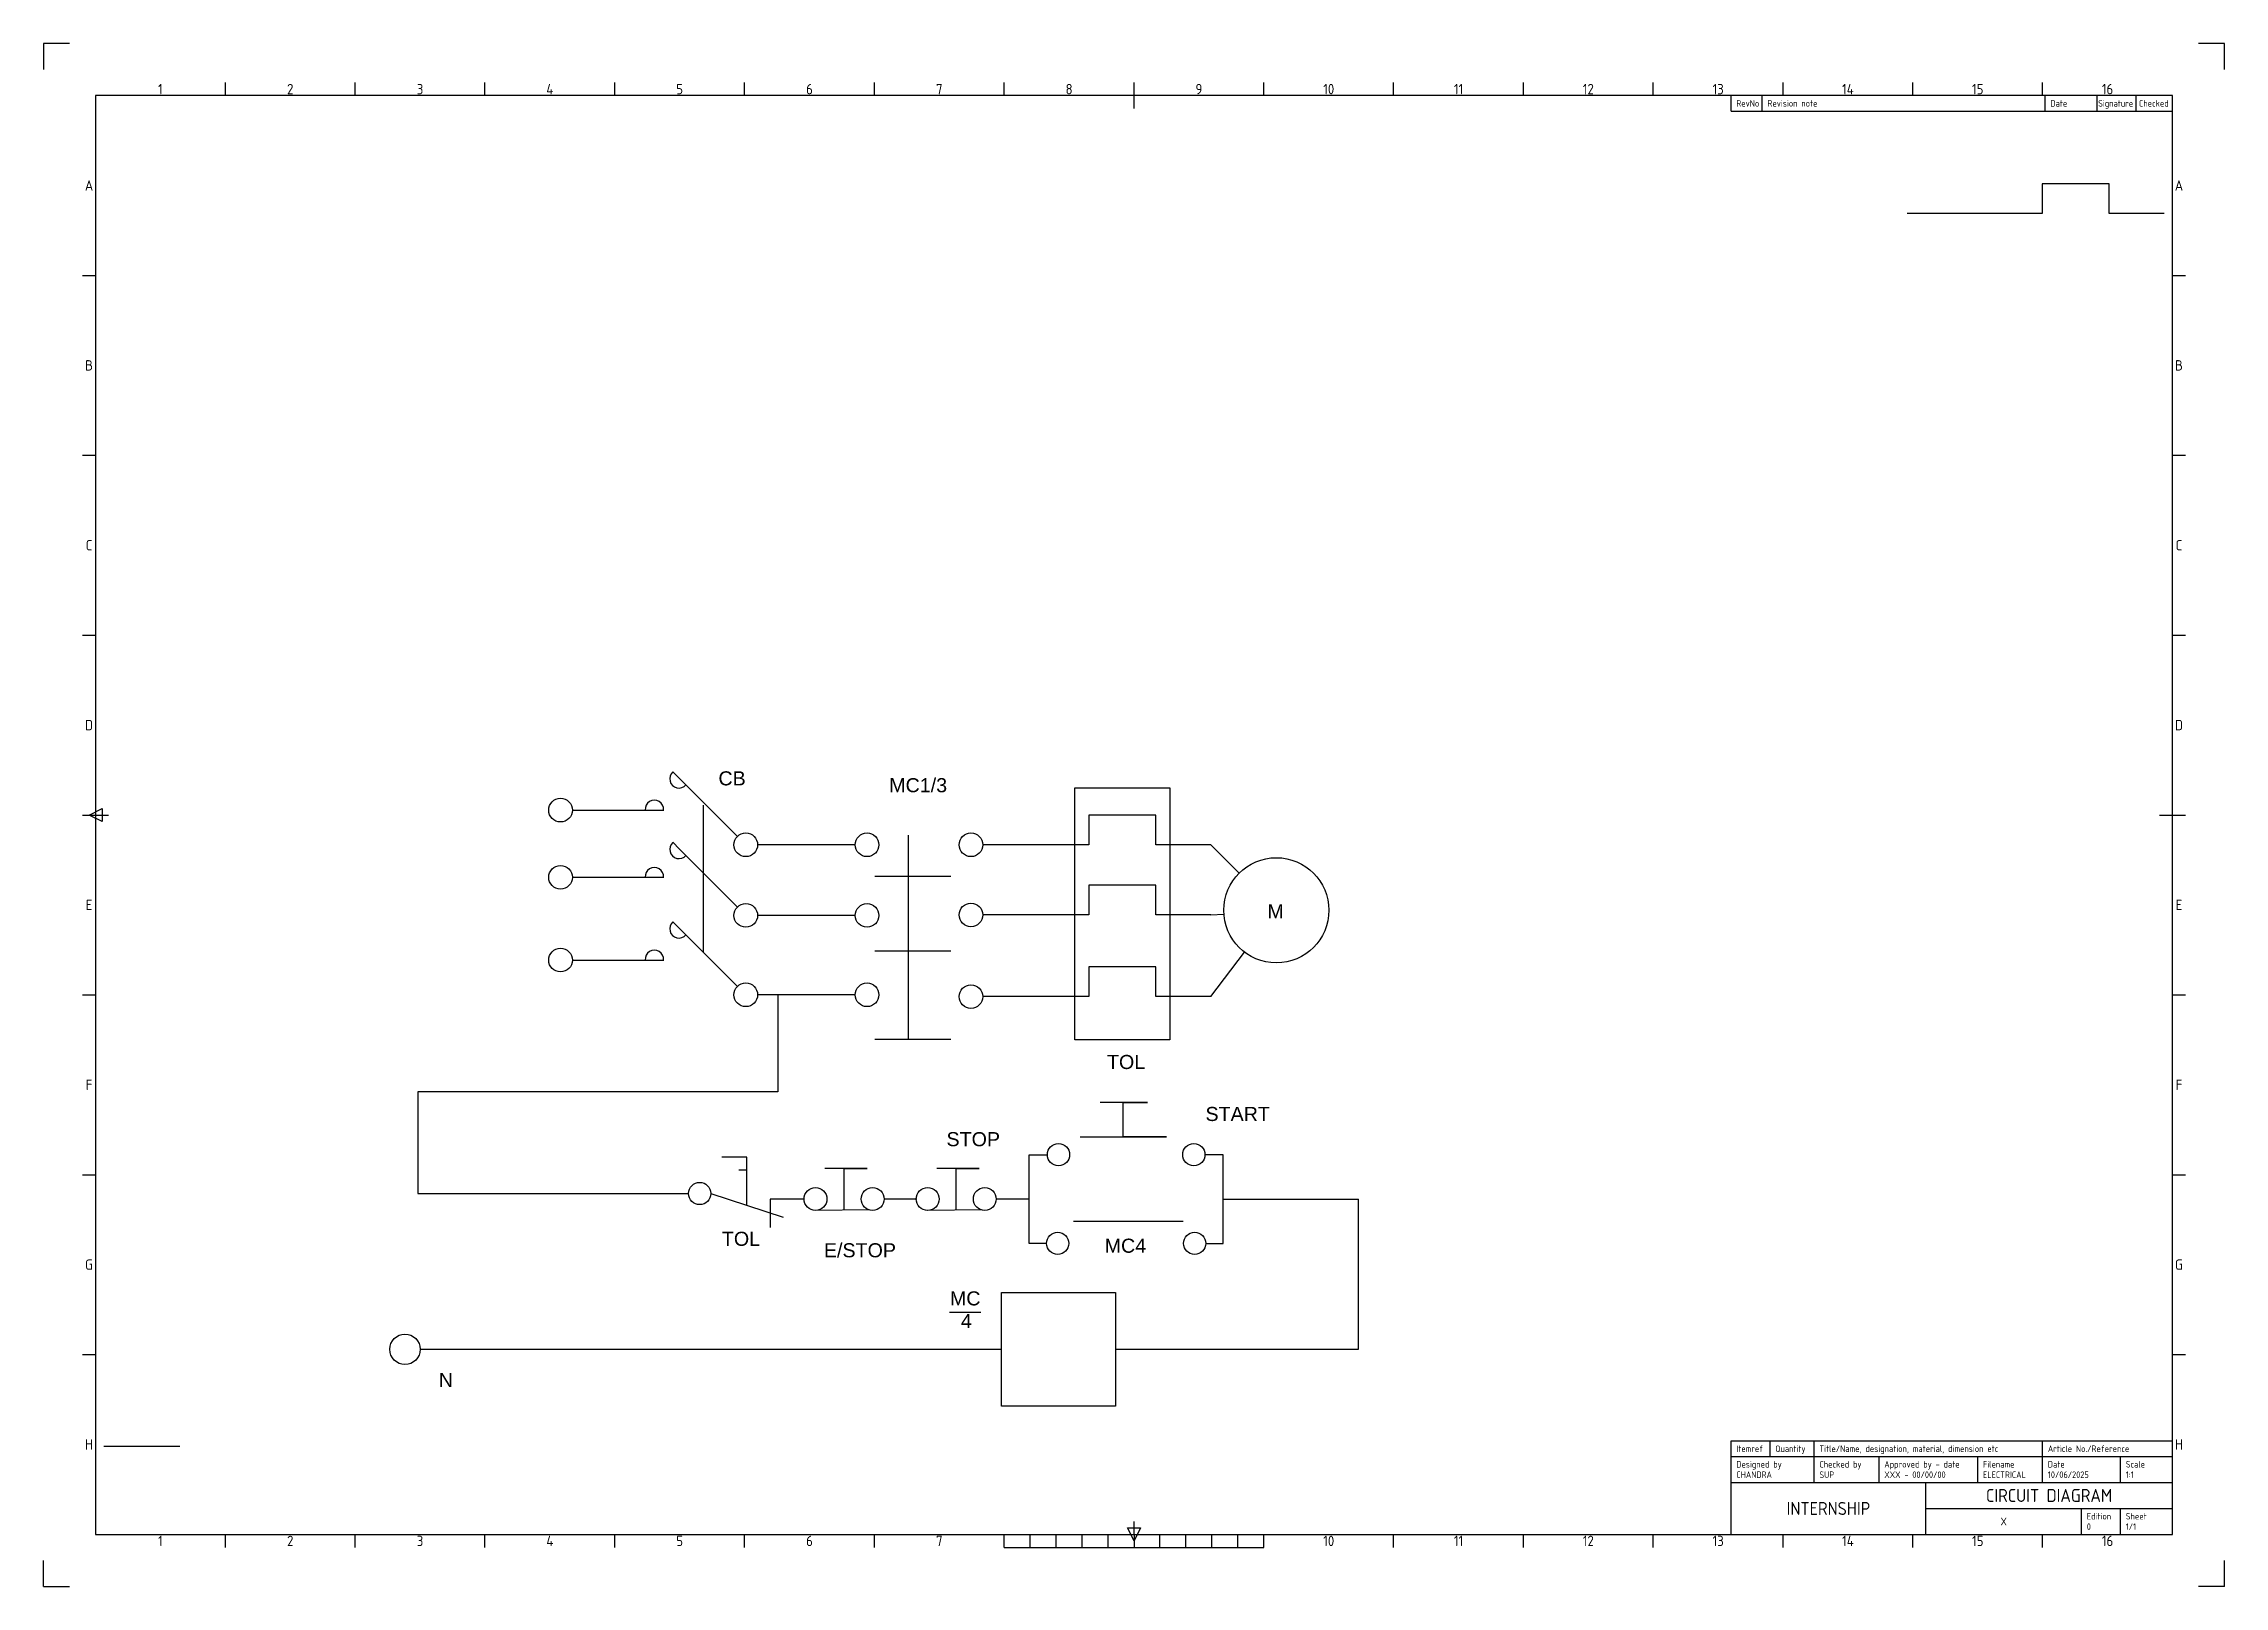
# Paper-space layout 'ISO A1 Layout' of a CAD drawing. Header units: millimetres. Extents: x 0 to 840, y 0 to 594.
# The model-space entities are those that its viewports show. They can reach past a viewport. Long polylines and large blocks are cut down to what shows.
import ezdxf
from ezdxf.enums import TextEntityAlignment as Align

# ---------------------------------------------------------------- set-up
doc = ezdxf.new("R2010")
doc.units = ezdxf.units.MM
doc.linetypes.add('ACAD_ISO02W100', pattern=[15, 12, -3])
doc.layers.add('Title Block', color=7, linetype='Continuous')
doc.styles.add('ISO Proportional', font='isocp.shx')
doc.styles.get("Standard").update_dxf_attribs({"font": 'arial.ttf'})

# ---------------------------------------------------------------- blocks, each defined once
blk = doc.blocks.new('ISO A1 title block')
at = {"layer": 'Title Block'}
for p, q in [((10, 594), (0, 594)), ((0, 594), (0, 584)), ((840, 594), (830, 594)), ((840, 584), (840, 594)), ((820, 574), (20, 574)), ((20, 574), (20, 20)), ((70, 574), (70, 579)), ((120, 574), (120, 579)), ((170, 574), (170, 579)), ((220, 574), (220, 579)), ((270, 574), (270, 579)), ((320, 574), (320, 579)), ((370, 574), (370, 579)), ((420, 569), (420, 579)), ((470, 574), (470, 579)), ((520, 574), (520, 579)), ((570, 574), (570, 579)), ((620, 574), (620, 579)), ((650, 568), (650, 574)), ((662, 568), (662, 574)), ((670, 574), (670, 579)), ((720, 574), (720, 579)), ((770, 574), (770, 579)), ((771, 568), (771, 574)), ((791, 568), (791, 574)), ((806, 568), (806, 574)), ((820, 20), (820, 574)), ((650, 568), (820, 568)), ((15, 504.75), (20, 504.75)), ((820, 504.75), (825, 504.75)), ((15, 435.5), (20, 435.5)), ((820, 435.5), (825, 435.5)), ((15, 366.25), (20, 366.25)), ((820, 366.25), (825, 366.25)), ((15, 297), (25, 297)), ((17.5, 297), (22.5, 299.5)), ((22.5, 294.5), (17.5, 297)), ((22.5, 299.5), (22.5, 294.5)), ((815, 297), (825, 297)), ((15, 227.75), (20, 227.75)), ((820, 227.75), (825, 227.75)), ((15, 158.5), (20, 158.5)), ((820, 158.5), (825, 158.5)), ((15, 89.25), (20, 89.25)), ((820, 89.25), (825, 89.25)), ((650, 56), (820, 56)), ((650, 50), (650, 56)), ((665, 50), (665, 56)), ((682, 50), (682, 56)), ((770, 50), (770, 56)), ((650, 50), (820, 50)), ((650, 20), (650, 50)), ((682, 40), (682, 50)), ((707, 40), (707, 50)), ((745, 40), (745, 50)), ((770, 40), (770, 50)), ((800, 40), (800, 50)), ((650, 40), (820, 40)), ((725, 20), (725, 40)), ((725, 30), (820, 30)), ((785, 20), (785, 30)), ((800, 20), (800, 30)), ((20, 20), (820, 20)), ((70, 15), (70, 20)), ((120, 15), (120, 20)), ((170, 15), (170, 20)), ((220, 15), (220, 20)), ((270, 15), (270, 20)), ((320, 15), (320, 20)), ((370, 15), (370, 20)), ((380, 15), (380, 20)), ((390, 15), (390, 20)), ((400, 15), (400, 20)), ((410, 15), (410, 20)), ((417.5, 22.5), (422.5, 22.5)), ((420, 17.5), (417.5, 22.5)), ((420, 20), (420, 25)), ((422.5, 22.5), (420, 17.5)), ((420, 20), (420, 15)), ((430, 15), (430, 20)), ((440, 15), (440, 20)), ((450, 15), (450, 20)), ((460, 15), (460, 20)), ((470, 15), (470, 20)), ((520, 15), (520, 20)), ((570, 15), (570, 20)), ((620, 15), (620, 20)), ((670, 15), (670, 20)), ((720, 15), (720, 20)), ((770, 15), (770, 20)), ((0, 0), (0, 10)), ((370, 15), (470, 15)), ((840, 0), (840, 10)), ((0, 0), (10, 0)), ((840, 0), (830, 0))]:
    blk.add_line(p, q, dxfattribs=at)
at = {"layer": 'Title Block', "style": 'ISO Proportional'}
for s, p in [('1', (45, 576.5)), ('2', (95, 576.5)), ('3', (145, 576.5)), ('4', (195, 576.5)), ('5', (245, 576.5)), ('6', (295, 576.5)), ('7', (345, 576.5)), ('8', (395, 576.5)), ('9', (445, 576.5)), ('10', (495, 576.5)), ('11', (545, 576.5)), ('12', (595, 576.5)), ('13', (645, 576.5)), ('14', (695, 576.5)), ('15', (745, 576.5)), ('16', (795, 576.5)), ('A', (17.5, 539.375)), ('A', (822.5, 539.375)), ('B', (17.5, 470.125)), ('B', (822.5, 470.125)), ('C', (17.5, 400.875)), ('C', (822.5, 400.875)), ('D', (17.5, 331.625)), ('D', (822.5, 331.625)), ('E', (17.5, 262.375)), ('E', (822.5, 262.375)), ('F', (17.5, 193.125)), ('F', (822.5, 193.125)), ('G', (17.5, 123.875)), ('G', (822.5, 123.875)), ('H', (17.5, 54.625)), ('H', (822.5, 54.625)), ('1', (45, 17.5)), ('2', (95, 17.5)), ('3', (145, 17.5)), ('4', (195, 17.5)), ('5', (245, 17.5)), ('6', (295, 17.5)), ('7', (345, 17.5)), ('10', (495, 17.5)), ('11', (545, 17.5)), ('12', (595, 17.5)), ('13', (645, 17.5)), ('14', (695, 17.5)), ('15', (745, 17.5)), ('16', (795, 17.5))]:
    blk.add_text(s, height=4, dxfattribs=at).set_placement(p, align=Align.MIDDLE)
for s, p in [('RevNo', (652, 571)), ('Revision note', (664, 571)), ('Date', (773, 571)), ('Signature', (791.361, 571)), ('Checked', (807.083, 571)), ('Itemref', (652, 53)), ('Quantity', (667, 53)), ('Title/Name, designation, material, dimension etc', (684, 53)), ('Article No./Reference', (772, 53)), ('Designed by', (652, 47)), ('Checked by', (684, 47)), ('Approved by - date', (709, 47)), ('Filename', (747, 47)), ('Date', (772, 47)), ('Scale', (802, 47)), ('Edition', (787, 27)), ('Sheet', (802, 27))]:
    blk.add_text(s, height=2.5, dxfattribs=at).set_placement(p, align=Align.MIDDLE_LEFT)
at = {"layer": 'Title Block', "style": 'ISO Proportional', "flags": 8}
for tag, p in [('DESIGNED_BY', (652, 43)), ('CHECKED_BY', (684, 43)), ('APPROVED_BY_DATE', (709, 43)), ('FILENAME', (747, 43)), ('DATE', (772, 43)), ('SCALE', (802, 43)), ('EDITION', (787, 23)), ('SHEET', (802, 23))]:
    blk.add_attdef(tag, text='', height=2.5, dxfattribs=at).set_placement(p, align=Align.MIDDLE_LEFT)
for tag, height, p in [('TITLE', 5, (772.5, 35)), ('OWNER', 5, (687.5, 30)), ('DRAWING_NUMBER', 3, (755, 25))]:
    blk.add_attdef(tag, text='', height=height, dxfattribs=at).set_placement(p, align=Align.MIDDLE)

msp = doc.modelspace()

# ---------------------------------------------------------------- linework, layer by layer
for p, q in [((6311.7, 4035.9), (6097.3, 4035.9)), ((6097.3, 4035.9), (6097.3, 3940.6)), ((6311.7, 3940.6), (6311.7, 4035.9)), ((6097.3, 3940.6), (5665.3, 3940.6)), ((6487.6, 3940.6), (6311.7, 3940.6)), ((1739.5, 2134.8), (1718.1, 2156.2)), ((1924.9, 1949.4), (1739.5, 2134.8)), ((1397.1, 2033.6), (1659.3, 2033.6)), ((1659.3, 2033.6), (1689.6, 2033.6)), ((3263, 2017.9), (3048.7, 2017.9)), ((3048.7, 2017.9), (3048.7, 1922.7)), ((3263, 1922.7), (3263, 2017.9)), ((1739.5, 1909.2), (1718.1, 1930.6)), ((1924.9, 1723.8), (1739.5, 1909.2)), ((2301.3, 1922.7), (1989.4, 1922.7)), ((3048.7, 1922.7), (2709.5, 1922.7)), ((3438.9, 1922.7), (3263, 1922.7)), ((3529.3, 1832.3), (3438.9, 1922.7)), ((1397.1, 1818.8), (1659.3, 1818.8)), ((1659.3, 1818.8), (1689.6, 1818.8)), ((2364.8, 1822.5), (2607.8, 1822.5)), ((3263, 1793.7), (3048.7, 1793.7)), ((3048.7, 1793.7), (3048.7, 1698.5)), ((3263, 1698.5), (3263, 1793.7)), ((1739.5, 1655.4), (1718.1, 1676.8)), ((2301.3, 1697), (1989.4, 1697)), ((3048.7, 1698.5), (2709.5, 1698.5)), ((3438.9, 1698.5), (3263, 1698.5)), ((3438.9, 1698.5), (3480.5, 1701.4)), ((1924.9, 1470), (1739.5, 1655.4)), ((1397.1, 1554.2), (1659.3, 1554.2)), ((1659.3, 1554.2), (1689.6, 1554.2)), ((2364.8, 1583.9), (2607.8, 1583.9)), ((3438.9, 1437.4), (3546.6, 1579.5)), ((3263, 1532.7), (3048.7, 1532.7)), ((3048.7, 1532.7), (3048.7, 1437.4)), ((3263, 1437.4), (3263, 1532.7)), ((2301.3, 1443.2), (1989.4, 1443.2)), ((2145.3, 1443.2), (2053.6, 1443.2)), ((2053.6, 1443.2), (2053.6, 1132.8)), ((3048.7, 1437.4), (2709.5, 1437.4)), ((3438.9, 1437.4), (3263, 1437.4)), ((2364.8, 1301), (2607.8, 1301)), ((2053.6, 1132.8), (903, 1132.8)), ((903, 1132.8), (903, 808)), ((3236.7, 1099.3), (3085, 1099.3)), ((3158.6, 989.1), (3158.6, 1099.3)), ((3158.6, 1099.3), (3236.7, 1099.3)), ((3020.7, 989.1), (3296.5, 989.1)), ((3296.5, 989.1), (3158.6, 989.1)), ((1955.1, 924.5), (1874.9, 924.5)), ((1955.1, 770.7), (1955.1, 924.5)), ((2858, 648.7), (2858, 932.2)), ((2858, 932.2), (2916, 932.2)), ((3478.1, 932.2), (3420.1, 932.2)), ((3478.1, 648.7), (3478.1, 932.2)), ((1929.8, 883.8), (1955.1, 883.8)), ((2339.7, 888.4), (2204, 888.4)), ((2266.1, 754.8), (2266.1, 888.4)), ((2266.1, 888.4), (2339.7, 888.4)), ((2698.2, 888.4), (2562.5, 888.4)), ((2624.6, 754.8), (2624.6, 888.4)), ((2624.6, 888.4), (2698.2, 888.4)), ((903, 808), (1768.8, 808)), ((1840.4, 808), (2071.7, 732.8)), ((2136.6, 790.4), (2029.7, 790.4)), ((2029.7, 790.4), (2029.7, 699.6)), ((2498.3, 790.4), (2393.7, 790.4)), ((2858, 790.4), (2752.3, 790.4)), ((3478.1, 790.4), (3911.3, 790.4)), ((3911.3, 310), (3911.3, 790.4)), ((2346.7, 755.5), (2175, 754)), ((2705.2, 755.5), (2533.5, 754)), ((2999.6, 719.5), (3349.8, 719.5)), ((2913.5, 648.7), (2858, 648.7)), ((3422.6, 648.7), (3478.1, 648.7)), ((2702.9, 427.4), (2603.5, 427.4)), ((910.5, 310), (2769.2, 310)), ((3133.4, 310), (3911.3, 310)), ((-101.4, 0), (141.6, 0))]:
    msp.add_line(p, q)
at = {"linetype": 'ACAD_ISO02W100'}
for p, q in [((1814.9, 2049), (1814.9, 1579.9)), ((2470.8, 1953.6), (2470.8, 1301))]:
    msp.add_line(p, q, dxfattribs=at)
for points in [[(3003.9, 2105.3), (3308.1, 2105.3), (3308.1, 1299.8), (3003.9, 1299.8)], [(2769.2, 492.1), (3133.4, 492.1), (3133.4, 127.9), (2769.2, 127.9)]]:
    msp.add_lwpolyline(points, close=True)
for centre, radius in [((1359.3, 2033.6), 37.8), ((1951.6, 1922.7), 37.8), ((2339.4, 1922.7), 37.8), ((2671.7, 1922.7), 37.8), ((1359.3, 1818.8), 37.8), ((3648.2, 1713.4), 168.1), ((1951.6, 1697), 37.8), ((2339.4, 1697), 37.8), ((2671.7, 1698.5), 37.8), ((1359.3, 1554.2), 37.8), ((1951.6, 1443.2), 37.8), ((2339.4, 1443.2), 37.8), ((2671.7, 1437.4), 37.8), ((2951.6, 932.2), 35.6), ((3384.5, 932.2), 35.6), ((1804.4, 808), 35.5), ((2174.6, 790.4), 36.5), ((2357.2, 790.4), 36.5), ((2533.2, 790.4), 36.5), ((2715.8, 790.4), 36.5), ((2949.1, 648.7), 35.6), ((3387, 648.7), 35.6), ((861.8, 310), 48.7)]:
    msp.add_circle(centre, radius)
for centre, start, end in [((1738.1, 2133.5), 131.40305, 318.59695), ((1659.3, 2035.4), 356.40305, 183.59695), ((1738.1, 1907.9), 131.40305, 318.59695), ((1659.3, 1820.7), 356.40305, 183.59695), ((1738.1, 1654.1), 131.40305, 318.59695), ((1659.3, 1556), 356.40305, 183.59695)]:
    msp.add_arc(centre, 29.5, start, end)

# ---------------------------------------------------------------- texts
for s, p in [('CB ', (1864.2, 2112.6)), ('MC1/3', (2410.3, 2090.7)), ('M', (3619.6, 1687.9)), ('TOL', (3106.6, 1206)), ('START', (3421.7, 1039.8)), ('STOP', (2593.5, 959.2)), ('TOL', (1875.2, 640.7)), ('E/STOP', (2201.4, 604.1)), ('MC4 ', (3099.2, 618.7)), ('MC', (2604.5, 450.3)), ('  4', (2604.5, 378)), ('N', (970, 189.3))]:
    msp.add_text(s, height=45).set_placement(p)

psp = doc.layouts.new('ISO A1 Layout')

# ---------------------------------------------------------------- block references
at = {"layer": 'Title Block'}
ref = psp.add_blockref('ISO A1 title block', (0, 0), dxfattribs=at)
ref.add_attrib('CHECKED_BY', 'SUP', dxfattribs={"height": 2.5, "style": 'ISO Proportional'}).set_placement((684, 43), align=Align.MIDDLE_LEFT)
ref.add_attrib('OWNER', 'INTERNSHIP', dxfattribs={"height": 5, "style": 'ISO Proportional'}).set_placement((687.5, 30), align=Align.MIDDLE)
ref.add_attrib('DESIGNED_BY', 'CHANDRA', dxfattribs={"height": 2.5, "style": 'ISO Proportional'}).set_placement((652, 43), align=Align.MIDDLE_LEFT)
ref.add_attrib('FILENAME', 'ELECTRICAL', dxfattribs={"height": 2.5, "style": 'ISO Proportional'}).set_placement((747, 43), align=Align.MIDDLE_LEFT)
ref.add_attrib('DRAWING_NUMBER', 'X', dxfattribs={"height": 3, "style": 'ISO Proportional'}).set_placement((755, 25), align=Align.MIDDLE)
ref.add_attrib('APPROVED_BY_DATE', 'XXX - 00/00/00', dxfattribs={"height": 2.5, "style": 'ISO Proportional'}).set_placement((709, 43), align=Align.MIDDLE_LEFT)
ref.add_attrib('TITLE', 'CIRCUIT DIAGRAM', dxfattribs={"height": 5, "style": 'ISO Proportional'}).set_placement((772.5, 35), align=Align.MIDDLE)
ref.add_attrib('DATE', '10/06/2025', dxfattribs={"height": 2.5, "style": 'ISO Proportional'}).set_placement((772, 43), align=Align.MIDDLE_LEFT)
ref.add_attrib('EDITION', '0', dxfattribs={"height": 2.5, "style": 'ISO Proportional'}).set_placement((787, 23), align=Align.MIDDLE_LEFT)
ref.add_attrib('SHEET', '1/1', dxfattribs={"height": 2.5, "style": 'ISO Proportional'}).set_placement((802, 23), align=Align.MIDDLE_LEFT)
ref.add_attrib('SCALE', '1:1', dxfattribs={"height": 2.5, "style": 'ISO Proportional'}).set_placement((802, 43), align=Align.MIDDLE_LEFT)

# ---------------------------------------------------------------- viewports
at = {"layer": '0'}
psp.add_viewport(center=(420, 297), size=(800, 554), view_center_point=(3193.07, 2017.95), view_height=4599.283, dxfattribs=at)

doc.saveas('drawing.dxf')
